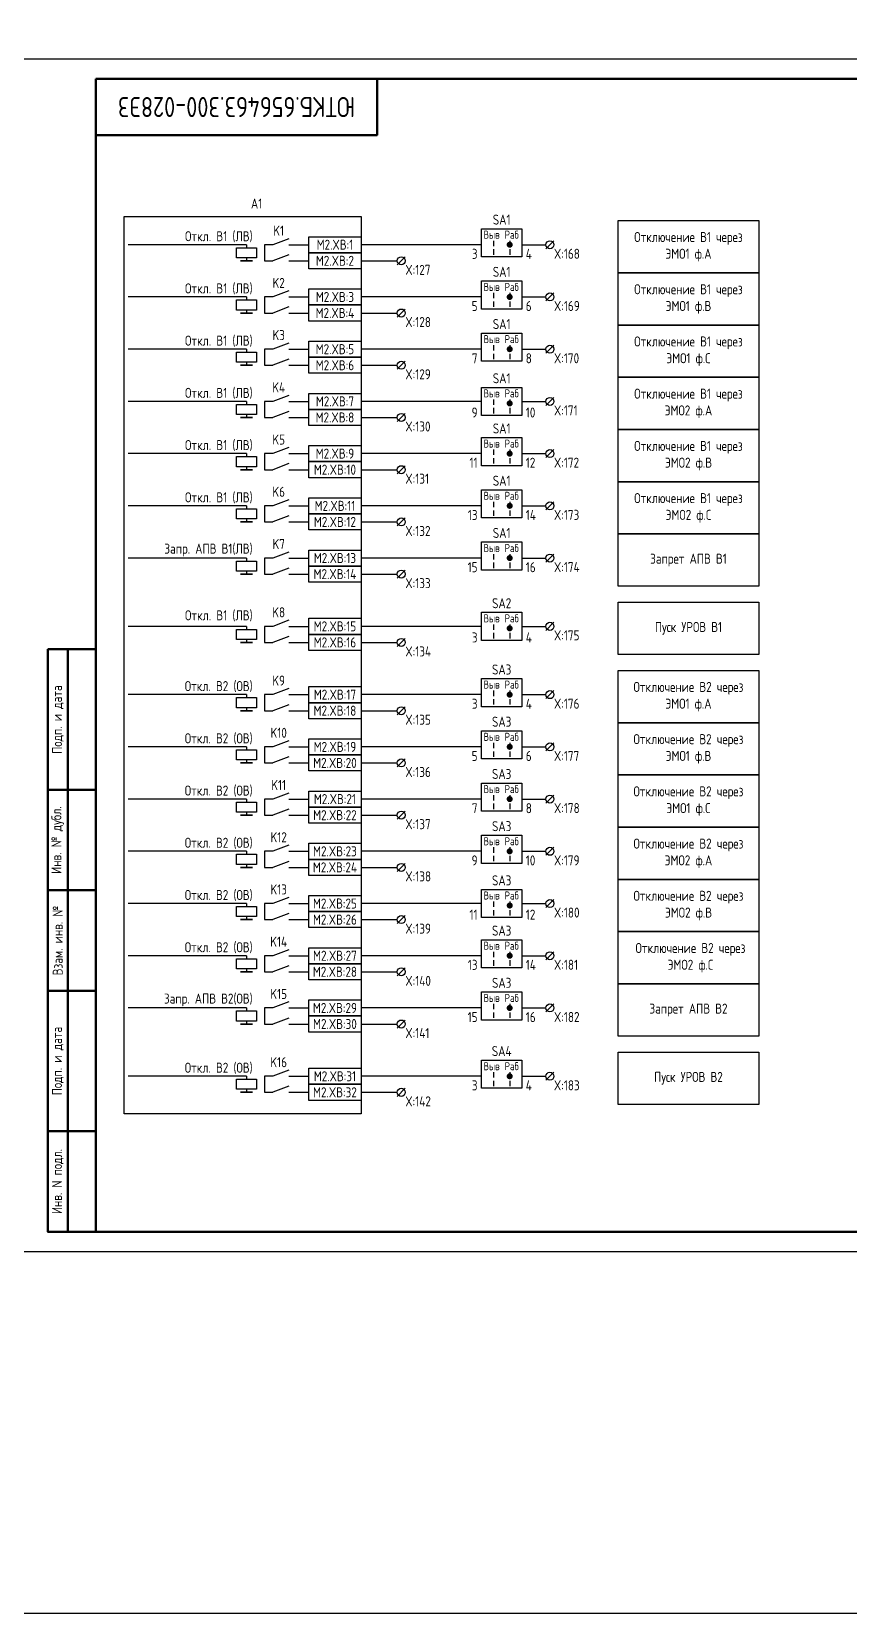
# Model space of a CAD drawing. Header units: millimetres. Extents: x -1117 to 4572, y -90 to 586.
# Drawn here: x 1684 to 1887.5, y -90 to 303.8 of the extents above; entities that cross this region are included whole.
import ezdxf

# ---------------------------------------------------------------- set-up
doc = ezdxf.new("R2010")
doc.units = ezdxf.units.MM
doc.styles.add('Gost_type_A', font='GOST_A.TTF')

# ---------------------------------------------------------------- blocks, each defined once
blk = doc.blocks.new('Штамп угловой верхний')
at = {"lineweight": 50}
blk.add_lwpolyline([(0, 0), (70, 0), (70, -14), (0, -14)], close=True, dxfattribs=at)
blk = doc.blocks.new('Формат_А3')
blk.add_lwpolyline([(-420, 297), (0, 297), (0, 0), (-420, 0)], close=True)
at = {"lineweight": 50}
blk.add_lwpolyline([(-400, 292), (-5, 292), (-5, 5), (-400, 5)], close=True, dxfattribs=at)
blk = doc.blocks.new('Штамп левый нижний')
at = {"lineweight": 50}
for points in [[(-12, 145), (-7, 145), (-7, 110), (-12, 110)], [(-7, 145), (0, 145), (0, 110), (-7, 110)], [(-12, 110), (-7, 110), (-7, 85), (-12, 85)], [(-7, 110), (0, 110), (0, 85), (-7, 85)], [(-12, 85), (-7, 85), (-7, 60), (-12, 60)], [(-7, 85), (0, 85), (0, 60), (-7, 60)], [(-12, 60), (-7, 60), (-7, 25), (-12, 25)], [(-7, 60), (0, 60), (0, 25), (-7, 25)], [(-12, 25), (-7, 25), (-7, 0), (-12, 0)], [(-7, 25), (0, 25), (0, 0), (-7, 0)]]:
    blk.add_lwpolyline(points, close=True, dxfattribs=at)
at = {"char_height": 2.5, "attachment_point": 5, "rotation": 90, "style": 'Gost_type_A'}
for s, insert, width in [('Подп. и дата', (-9.5, 127.5), 35), ('Инв. № дубл.', (-9.5, 97.5), 25), ('Взам. инв. №', (-9.5, 72.5), 25), ('Подп. и дата', (-9.5, 42.5), 35), ('Инв. N подл.', (-9.5, 12.5), 25)]:
    blk.add_mtext(s, dxfattribs=dict(at, insert=insert, width=width))
blk = doc.blocks.new('POINT')
at = {"const_width": 0.75}
blk.add_lwpolyline([(-0.375, 0, 1), (0.375, 0, 1)], format="xyb", close=True, dxfattribs=at)
blk = doc.blocks.new('Переключатель_положение')
for p, q in [((2, 1), (2, -0.34)), ((2, -1.14), (2, -2.49))]:
    blk.add_line(p, q)

msp = doc.modelspace()

# ---------------------------------------------------------------- linework, layer by layer
at = {"ltscale": 4.32}
for p, q in [((1748, 252.21), (1744, 250.71)), ((1748, 248.21), (1744, 246.71)), ((1748, 239.21), (1744, 237.71)), ((1748, 235.21), (1744, 233.71)), ((1748, 226.21), (1744, 224.71)), ((1748, 222.21), (1744, 220.71)), ((1748, 213.21), (1744, 211.71)), ((1748, 209.21), (1744, 207.71)), ((1748, 200.21), (1744, 198.71)), ((1748, 196.21), (1744, 194.71)), ((1748, 187.21), (1744, 185.71)), ((1748, 183.21), (1744, 181.71)), ((1748, 174.21), (1744, 172.71)), ((1748, 170.21), (1744, 168.71)), ((1748, 157.21), (1744, 155.71)), ((1748, 153.21), (1744, 151.71)), ((1748, 140.21), (1744, 138.71)), ((1748, 136.21), (1744, 134.71)), ((1748, 127.21), (1744, 125.71)), ((1748, 123.21), (1744, 121.71)), ((1748, 114.21), (1744, 112.71)), ((1748, 110.21), (1744, 108.71)), ((1748, 101.21), (1744, 99.71)), ((1748, 97.21), (1744, 95.71)), ((1748, 88.21), (1744, 86.71)), ((1748, 84.21), (1744, 82.71)), ((1748, 75.21), (1744, 73.71)), ((1748, 71.21), (1744, 69.71)), ((1748, 62.21), (1744, 60.71)), ((1748, 58.21), (1744, 56.71)), ((1748, 45.21), (1744, 43.71)), ((1748, 41.21), (1744, 39.71))]:
    msp.add_line(p, q, dxfattribs=at)
for p, q in [((1737.5, 250.71), (1708, 250.71)), ((1737.5, 250.71), (1737.5, 249.96)), ((1796, 250.71), (1766, 250.71)), ((1814.01, 251.71), (1812.01, 249.71)), ((1737.5, 247.46), (1737.5, 246.71)), ((1766, 246.71), (1775, 246.71)), ((1777.01, 247.71), (1775.01, 245.71)), ((1737.5, 237.71), (1708, 237.71)), ((1737.5, 237.71), (1737.5, 236.96)), ((1796, 237.71), (1766, 237.71)), ((1814.01, 238.71), (1812.01, 236.71)), ((1737.5, 234.46), (1737.5, 233.71)), ((1766, 233.71), (1775, 233.71)), ((1777.01, 234.71), (1775.01, 232.71)), ((1737.5, 224.71), (1708, 224.71)), ((1737.5, 224.71), (1737.5, 223.96)), ((1796, 224.71), (1766, 224.71)), ((1814.01, 225.71), (1812.01, 223.71)), ((1737.5, 221.46), (1737.5, 220.71)), ((1766, 220.71), (1775, 220.71)), ((1777.01, 221.71), (1775.01, 219.71)), ((1814.01, 212.71), (1812.01, 210.71)), ((1737.5, 211.71), (1708, 211.71)), ((1737.5, 211.71), (1737.5, 210.96)), ((1796, 211.71), (1766, 211.71)), ((1777.01, 208.71), (1775.01, 206.71)), ((1737.5, 208.46), (1737.5, 207.71)), ((1766, 207.71), (1775, 207.71)), ((1737.5, 198.71), (1708, 198.71)), ((1737.5, 198.71), (1737.5, 197.96)), ((1796, 198.71), (1766, 198.71)), ((1814.01, 199.71), (1812.01, 197.71)), ((1737.5, 195.46), (1737.5, 194.71)), ((1766, 194.71), (1775, 194.71)), ((1777.01, 195.71), (1775.01, 193.71)), ((1737.5, 185.71), (1708, 185.71)), ((1737.5, 185.71), (1737.5, 184.96)), ((1796, 185.71), (1766, 185.71)), ((1814.01, 186.71), (1812.01, 184.71)), ((1737.5, 182.46), (1737.5, 181.71)), ((1766, 181.71), (1775, 181.71)), ((1777.01, 182.71), (1775.01, 180.71)), ((1814.01, 173.71), (1812.01, 171.71)), ((1737.5, 172.71), (1708, 172.71)), ((1737.5, 172.71), (1737.5, 171.96)), ((1737.5, 169.46), (1737.5, 168.71)), ((1796, 172.71), (1766, 172.71)), ((1777.01, 169.71), (1775.01, 167.71)), ((1766, 168.71), (1775, 168.71)), ((1737.5, 155.71), (1708, 155.71)), ((1737.5, 155.71), (1737.5, 154.96)), ((1796, 155.71), (1766, 155.71)), ((1814.01, 156.71), (1812.01, 154.71)), ((1737.5, 152.46), (1737.5, 151.71)), ((1766, 151.71), (1775, 151.71)), ((1777.01, 152.71), (1775.01, 150.71)), ((1737.5, 138.71), (1708, 138.71)), ((1737.5, 138.71), (1737.5, 137.96)), ((1796, 138.71), (1766, 138.71)), ((1814.01, 139.71), (1812.01, 137.71)), ((1737.5, 135.46), (1737.5, 134.71)), ((1766, 134.71), (1775, 134.71)), ((1777.01, 135.71), (1775.01, 133.71)), ((1814.01, 126.71), (1812.01, 124.71)), ((1737.5, 125.71), (1708, 125.71)), ((1737.5, 125.71), (1737.5, 124.96)), ((1737.5, 122.46), (1737.5, 121.71)), ((1796, 125.71), (1766, 125.71)), ((1777.01, 122.71), (1775.01, 120.71)), ((1766, 121.71), (1775, 121.71)), ((1737.5, 112.71), (1708, 112.71)), ((1737.5, 112.71), (1737.5, 111.96)), ((1796, 112.71), (1766, 112.71)), ((1814.01, 113.71), (1812.01, 111.71)), ((1737.5, 109.46), (1737.5, 108.71)), ((1766, 108.71), (1775, 108.71)), ((1777.01, 109.71), (1775.01, 107.71)), ((1737.5, 99.71), (1708, 99.71)), ((1737.5, 99.71), (1737.5, 98.96)), ((1796, 99.71), (1766, 99.71)), ((1814.01, 100.71), (1812.01, 98.71)), ((1737.5, 96.46), (1737.5, 95.71)), ((1766, 95.71), (1775, 95.71)), ((1777.01, 96.71), (1775.01, 94.71)), ((1737.5, 86.71), (1708, 86.71)), ((1737.5, 86.71), (1737.5, 85.96)), ((1796, 86.71), (1766, 86.71)), ((1814.01, 87.71), (1812.01, 85.71)), ((1737.5, 83.46), (1737.5, 82.71)), ((1766, 82.71), (1775, 82.71)), ((1777.01, 83.71), (1775.01, 81.71)), ((1737.5, 73.71), (1708, 73.71)), ((1737.5, 73.71), (1737.5, 72.96)), ((1796, 73.71), (1766, 73.71)), ((1814.01, 74.71), (1812.01, 72.71)), ((1737.5, 70.46), (1737.5, 69.71)), ((1766, 69.71), (1775, 69.71)), ((1777.01, 70.71), (1775.01, 68.71)), ((1737.5, 60.71), (1708, 60.71)), ((1737.5, 60.71), (1737.5, 59.96)), ((1796, 60.71), (1766, 60.71)), ((1814.01, 61.71), (1812.01, 59.71)), ((1737.5, 57.46), (1737.5, 56.71)), ((1766, 56.71), (1775, 56.71)), ((1777.01, 57.71), (1775.01, 55.71)), ((1737.5, 43.71), (1708, 43.71)), ((1737.5, 43.71), (1737.5, 42.96)), ((1796, 43.71), (1766, 43.71)), ((1814, 44.71), (1812, 42.71)), ((1737.5, 40.46), (1737.5, 39.71)), ((1766, 39.71), (1775, 39.71)), ((1777, 40.71), (1775, 38.71))]:
    msp.add_line(p, q)
at = {"ltscale": 1.08}
for p, q in [((1744, 250.71), (1742, 250.71)), ((1742, 250.71), (1742, 246.71)), ((1748, 250.71), (1753, 250.71)), ((1742, 246.71), (1744, 246.71)), ((1748, 246.71), (1753, 246.71)), ((1744, 237.71), (1742, 237.71)), ((1742, 237.71), (1742, 233.71)), ((1748, 237.71), (1753, 237.71)), ((1742, 233.71), (1744, 233.71)), ((1748, 233.71), (1753, 233.71)), ((1744, 224.71), (1742, 224.71)), ((1742, 224.71), (1742, 220.71)), ((1748, 224.71), (1753, 224.71)), ((1742, 220.71), (1744, 220.71)), ((1748, 220.71), (1753, 220.71)), ((1744, 211.71), (1742, 211.71)), ((1742, 211.71), (1742, 207.71)), ((1748, 211.71), (1753, 211.71)), ((1742, 207.71), (1744, 207.71)), ((1748, 207.71), (1753, 207.71)), ((1744, 198.71), (1742, 198.71)), ((1742, 198.71), (1742, 194.71)), ((1748, 198.71), (1753, 198.71)), ((1742, 194.71), (1744, 194.71)), ((1748, 194.71), (1753, 194.71)), ((1744, 185.71), (1742, 185.71)), ((1742, 185.71), (1742, 181.71)), ((1748, 185.71), (1753, 185.71)), ((1742, 181.71), (1744, 181.71)), ((1748, 181.71), (1753, 181.71)), ((1744, 172.71), (1742, 172.71)), ((1742, 172.71), (1742, 168.71)), ((1748, 172.71), (1753, 172.71)), ((1742, 168.71), (1744, 168.71)), ((1748, 168.71), (1753, 168.71)), ((1744, 155.71), (1742, 155.71)), ((1742, 155.71), (1742, 151.71)), ((1748, 155.71), (1753, 155.71)), ((1742, 151.71), (1744, 151.71)), ((1748, 151.71), (1753, 151.71)), ((1744, 138.71), (1742, 138.71)), ((1742, 138.71), (1742, 134.71)), ((1748, 138.71), (1753, 138.71)), ((1742, 134.71), (1744, 134.71)), ((1748, 134.71), (1753, 134.71)), ((1744, 125.71), (1742, 125.71)), ((1742, 125.71), (1742, 121.71)), ((1748, 125.71), (1753, 125.71)), ((1742, 121.71), (1744, 121.71)), ((1748, 121.71), (1753, 121.71)), ((1744, 112.71), (1742, 112.71)), ((1742, 112.71), (1742, 108.71)), ((1748, 112.71), (1753, 112.71)), ((1742, 108.71), (1744, 108.71)), ((1748, 108.71), (1753, 108.71)), ((1744, 99.71), (1742, 99.71)), ((1742, 99.71), (1742, 95.71)), ((1748, 99.71), (1753, 99.71)), ((1742, 95.71), (1744, 95.71)), ((1748, 95.71), (1753, 95.71)), ((1744, 86.71), (1742, 86.71)), ((1742, 86.71), (1742, 82.71)), ((1748, 86.71), (1753, 86.71)), ((1742, 82.71), (1744, 82.71)), ((1748, 82.71), (1753, 82.71)), ((1744, 73.71), (1742, 73.71)), ((1742, 73.71), (1742, 69.71)), ((1748, 73.71), (1753, 73.71)), ((1742, 69.71), (1744, 69.71)), ((1748, 69.71), (1753, 69.71)), ((1744, 60.71), (1742, 60.71)), ((1742, 60.71), (1742, 56.71)), ((1748, 60.71), (1753, 60.71)), ((1742, 56.71), (1744, 56.71)), ((1748, 56.71), (1753, 56.71)), ((1744, 43.71), (1742, 43.71)), ((1742, 43.71), (1742, 39.71)), ((1748, 43.71), (1753, 43.71)), ((1742, 39.71), (1744, 39.71)), ((1748, 39.71), (1753, 39.71))]:
    msp.add_line(p, q, dxfattribs=at)
at = {"ltscale": 4}
for p, q in [((1806, 250.71), (1812.01, 250.71)), ((1806, 237.71), (1812.01, 237.71)), ((1806, 224.71), (1812.01, 224.71)), ((1806, 211.71), (1812.01, 211.71)), ((1806, 198.71), (1812.01, 198.71)), ((1806, 185.71), (1812.01, 185.71)), ((1806, 172.71), (1812.01, 172.71)), ((1806, 155.71), (1812.01, 155.71)), ((1806, 138.71), (1812.01, 138.71)), ((1806, 125.71), (1812.01, 125.71)), ((1806, 112.71), (1812.01, 112.71)), ((1806, 99.71), (1812.01, 99.71)), ((1806, 86.71), (1812.01, 86.71)), ((1806, 73.71), (1812.01, 73.71)), ((1806, 60.71), (1812.01, 60.71)), ((1806, 43.71), (1812, 43.71))]:
    msp.add_line(p, q, dxfattribs=at)
for points in [[(-1117.42, 586), (4572.48, 586), (4572.48, -90), (-1117.42, -90)], [(1707, 257.71), (1766, 257.71), (1766, 34.38), (1707, 34.38)], [(1830, 256.71), (1865, 256.71), (1865, 243.71), (1830, 243.71)], [(1753, 252.71), (1766, 252.71), (1766, 248.71), (1753, 248.71)], [(1796, 254.71), (1806, 254.71), (1806, 247.71), (1796, 247.71)], [(1740, 249.96), (1740, 247.46), (1735, 247.46), (1735, 249.96)], [(1753, 248.71), (1766, 248.71), (1766, 244.71), (1753, 244.71)], [(1739, 246.71), (1736, 246.71)], [(1796, 241.71), (1806, 241.71), (1806, 234.71), (1796, 234.71)], [(1830, 243.71), (1865, 243.71), (1865, 230.71), (1830, 230.71)], [(1740, 236.96), (1740, 234.46), (1735, 234.46), (1735, 236.96)], [(1753, 239.71), (1766, 239.71), (1766, 235.71), (1753, 235.71)], [(1739, 233.71), (1736, 233.71)], [(1753, 235.71), (1766, 235.71), (1766, 231.71), (1753, 231.71)], [(1796, 228.71), (1806, 228.71), (1806, 221.71), (1796, 221.71)], [(1830, 230.71), (1865, 230.71), (1865, 217.71), (1830, 217.71)], [(1753, 226.71), (1766, 226.71), (1766, 222.71), (1753, 222.71)], [(1740, 223.96), (1740, 221.46), (1735, 221.46), (1735, 223.96)], [(1739, 220.71), (1736, 220.71)], [(1753, 222.71), (1766, 222.71), (1766, 218.71), (1753, 218.71)], [(1830, 217.71), (1865, 217.71), (1865, 204.71), (1830, 204.71)], [(1753, 213.71), (1766, 213.71), (1766, 209.71), (1753, 209.71)], [(1796, 215.21), (1806, 215.21), (1806, 208.21), (1796, 208.21)], [(1740, 210.96), (1740, 208.46), (1735, 208.46), (1735, 210.96)], [(1753, 209.71), (1766, 209.71), (1766, 205.71), (1753, 205.71)], [(1739, 207.71), (1736, 207.71)], [(1796, 202.71), (1806, 202.71), (1806, 195.71), (1796, 195.71)], [(1830, 204.71), (1865, 204.71), (1865, 191.71), (1830, 191.71)], [(1740, 197.96), (1740, 195.46), (1735, 195.46), (1735, 197.96)], [(1753, 200.71), (1766, 200.71), (1766, 196.71), (1753, 196.71)], [(1739, 194.71), (1736, 194.71)], [(1753, 196.71), (1766, 196.71), (1766, 192.71), (1753, 192.71)], [(1796, 189.71), (1806, 189.71), (1806, 182.71), (1796, 182.71)], [(1830, 191.71), (1865, 191.71), (1865, 178.71), (1830, 178.71)], [(1753, 187.71), (1766, 187.71), (1766, 183.71), (1753, 183.71)], [(1740, 184.96), (1740, 182.46), (1735, 182.46), (1735, 184.96)], [(1739, 181.71), (1736, 181.71)], [(1753, 183.71), (1766, 183.71), (1766, 179.71), (1753, 179.71)], [(1830, 178.71), (1865, 178.71), (1865, 165.71), (1830, 165.71)], [(1753, 174.71), (1766, 174.71), (1766, 170.71), (1753, 170.71)], [(1796, 176.71), (1806, 176.71), (1806, 169.71), (1796, 169.71)], [(1740, 171.96), (1740, 169.46), (1735, 169.46), (1735, 171.96)], [(1753, 170.71), (1766, 170.71), (1766, 166.71), (1753, 166.71)], [(1739, 168.71), (1736, 168.71)], [(1830, 161.71), (1865, 161.71), (1865, 148.71), (1830, 148.71)], [(1753, 157.71), (1766, 157.71), (1766, 153.71), (1753, 153.71)], [(1796, 159.21), (1806, 159.21), (1806, 152.21), (1796, 152.21)], [(1740, 154.96), (1740, 152.46), (1735, 152.46), (1735, 154.96)], [(1753, 153.71), (1766, 153.71), (1766, 149.71), (1753, 149.71)], [(1739, 151.71), (1736, 151.71)], [(1796, 142.71), (1806, 142.71), (1806, 135.71), (1796, 135.71)], [(1830, 144.71), (1865, 144.71), (1865, 131.71), (1830, 131.71)], [(1740, 137.96), (1740, 135.46), (1735, 135.46), (1735, 137.96)], [(1753, 140.71), (1766, 140.71), (1766, 136.71), (1753, 136.71)], [(1739, 134.71), (1736, 134.71)], [(1753, 136.71), (1766, 136.71), (1766, 132.71), (1753, 132.71)], [(1830, 131.71), (1865, 131.71), (1865, 118.71), (1830, 118.71)], [(1753, 127.71), (1766, 127.71), (1766, 123.71), (1753, 123.71)], [(1796, 129.71), (1806, 129.71), (1806, 122.71), (1796, 122.71)], [(1740, 124.96), (1740, 122.46), (1735, 122.46), (1735, 124.96)], [(1753, 123.71), (1766, 123.71), (1766, 119.71), (1753, 119.71)], [(1739, 121.71), (1736, 121.71)], [(1830, 118.71), (1865, 118.71), (1865, 105.71), (1830, 105.71)], [(1753, 114.71), (1766, 114.71), (1766, 110.71), (1753, 110.71)], [(1796, 116.71), (1806, 116.71), (1806, 109.71), (1796, 109.71)], [(1740, 111.96), (1740, 109.46), (1735, 109.46), (1735, 111.96)], [(1753, 110.71), (1766, 110.71), (1766, 106.71), (1753, 106.71)], [(1739, 108.71), (1736, 108.71)], [(1796, 103.71), (1806, 103.71), (1806, 96.71), (1796, 96.71)], [(1830, 105.71), (1865, 105.71), (1865, 92.71), (1830, 92.71)], [(1740, 98.96), (1740, 96.46), (1735, 96.46), (1735, 98.96)], [(1753, 101.71), (1766, 101.71), (1766, 97.71), (1753, 97.71)], [(1739, 95.71), (1736, 95.71)], [(1753, 97.71), (1766, 97.71), (1766, 93.71), (1753, 93.71)], [(1830, 92.71), (1865, 92.71), (1865, 79.71), (1830, 79.71)], [(1753, 88.71), (1766, 88.71), (1766, 84.71), (1753, 84.71)], [(1796, 90.21), (1806, 90.21), (1806, 83.21), (1796, 83.21)], [(1740, 85.96), (1740, 83.46), (1735, 83.46), (1735, 85.96)], [(1739, 82.71), (1736, 82.71)], [(1753, 84.71), (1766, 84.71), (1766, 80.71), (1753, 80.71)], [(1830, 79.71), (1865, 79.71), (1865, 66.71), (1830, 66.71)], [(1753, 75.71), (1766, 75.71), (1766, 71.71), (1753, 71.71)], [(1796, 77.71), (1806, 77.71), (1806, 70.71), (1796, 70.71)], [(1740, 72.96), (1740, 70.46), (1735, 70.46), (1735, 72.96)], [(1753, 71.71), (1766, 71.71), (1766, 67.71), (1753, 67.71)], [(1739, 69.71), (1736, 69.71)], [(1796, 64.71), (1806, 64.71), (1806, 57.71), (1796, 57.71)], [(1830, 66.71), (1865, 66.71), (1865, 53.71), (1830, 53.71)], [(1740, 59.96), (1740, 57.46), (1735, 57.46), (1735, 59.96)], [(1753, 62.71), (1766, 62.71), (1766, 58.71), (1753, 58.71)], [(1739, 56.71), (1736, 56.71)], [(1753, 58.71), (1766, 58.71), (1766, 54.71), (1753, 54.71)], [(1796, 47.71), (1806, 47.71), (1806, 40.71), (1796, 40.71)], [(1830, 49.71), (1865, 49.71), (1865, 36.71), (1830, 36.71)], [(1753, 45.71), (1766, 45.71), (1766, 41.71), (1753, 41.71)], [(1740, 42.96), (1740, 40.46), (1735, 40.46), (1735, 42.96)], [(1739, 39.71), (1736, 39.71)], [(1753, 41.71), (1766, 41.71), (1766, 37.71), (1753, 37.71)]]:
    msp.add_lwpolyline(points, close=True)
for centre in [(1813.01, 250.71), (1776.01, 246.71), (1813.01, 237.71), (1776.01, 233.71), (1813.01, 224.71), (1776.01, 220.71), (1813.01, 211.71), (1776.01, 207.71), (1813.01, 198.71), (1776.01, 194.71), (1813.01, 185.71), (1776.01, 181.71), (1813.01, 172.71), (1776.01, 168.71), (1813.01, 155.71), (1776.01, 151.71), (1813.01, 138.71), (1776.01, 134.71), (1813.01, 125.71), (1776.01, 121.71), (1813.01, 112.71), (1776.01, 108.71), (1813.01, 99.71), (1776.01, 95.71), (1813.01, 86.71), (1776.01, 82.71), (1813.01, 73.71), (1776.01, 69.71), (1813.01, 60.71), (1776.01, 56.71), (1813, 43.71), (1776, 39.71)]:
    msp.add_circle(centre, 1)

# ---------------------------------------------------------------- block references
at = {"color": 1}
for name, p in [('Формат_А3', (2100, 0)), ('Штамп левый нижний', (1700, 5))]:
    msp.add_blockref(name, p, dxfattribs=at)
for name, p in [('Штамп угловой верхний', (1700, 292)), ('Переключатель_положение', (1797, 250.71)), ('POINT', (1803, 250.71)), ('Переключатель_положение', (1801, 250.71)), ('Переключатель_положение', (1797, 237.71)), ('POINT', (1803, 237.71)), ('Переключатель_положение', (1801, 237.71)), ('Переключатель_положение', (1797, 224.71)), ('POINT', (1803, 224.71)), ('Переключатель_положение', (1801, 224.71)), ('Переключатель_положение', (1797, 211.21)), ('POINT', (1803, 211.21)), ('Переключатель_положение', (1801, 211.21)), ('Переключатель_положение', (1797, 198.71)), ('POINT', (1803, 198.71)), ('Переключатель_положение', (1801, 198.71)), ('Переключатель_положение', (1797, 185.71)), ('POINT', (1803, 185.71)), ('Переключатель_положение', (1801, 185.71)), ('Переключатель_положение', (1797, 172.71)), ('POINT', (1803, 172.71)), ('Переключатель_положение', (1801, 172.71)), ('Переключатель_положение', (1797, 155.21)), ('POINT', (1803, 155.21)), ('Переключатель_положение', (1801, 155.21)), ('Переключатель_положение', (1797, 138.71)), ('POINT', (1803, 138.71)), ('Переключатель_положение', (1801, 138.71)), ('Переключатель_положение', (1797, 125.71)), ('POINT', (1803, 125.71)), ('Переключатель_положение', (1801, 125.71)), ('Переключатель_положение', (1797, 112.71)), ('POINT', (1803, 112.71)), ('Переключатель_положение', (1801, 112.71)), ('Переключатель_положение', (1797, 99.71)), ('POINT', (1803, 99.71)), ('Переключатель_положение', (1801, 99.71)), ('Переключатель_положение', (1797, 86.21)), ('POINT', (1803, 86.21)), ('Переключатель_положение', (1801, 86.21)), ('Переключатель_положение', (1797, 73.71)), ('POINT', (1803, 73.71)), ('Переключатель_положение', (1801, 73.71)), ('Переключатель_положение', (1797, 60.71)), ('POINT', (1803, 60.71)), ('Переключатель_положение', (1801, 60.71)), ('Переключатель_положение', (1797, 43.71)), ('POINT', (1803, 43.71)), ('Переключатель_положение', (1801, 43.71))]:
    msp.add_blockref(name, p)

# ---------------------------------------------------------------- texts
at = {"insert": (1735, 285), "char_height": 5, "width": 70, "attachment_point": 5, "rotation": 180, "style": 'Gost_type_A'}
msp.add_mtext('ЮТКБ.656463.300-028Э3', dxfattribs=at)
at = {"char_height": 2.5, "line_spacing_factor": 0.9, "style": 'Gost_type_A'}
for s, insert, width, attachment_point in [('A1', (1740, 259.71), 66, 8), ('X:168', (1814.01, 249.71), 8, 1), ('X:127', (1777.01, 245.71), 8, 1), ('X:169', (1814.01, 236.71), 8, 1), ('X:128', (1777.01, 232.71), 8, 1), ('X:170', (1814.01, 223.71), 8, 1), ('X:129', (1777.01, 219.71), 8, 1), ('X:171', (1814.01, 210.71), 8, 1), ('X:130', (1777.01, 206.71), 8, 1), ('X:172', (1814.01, 197.71), 8, 1), ('X:131', (1777.01, 193.71), 8, 1), ('X:173', (1814.01, 184.71), 8, 1), ('X:132', (1777.01, 180.71), 8, 1), ('X:174', (1814.01, 171.71), 8, 1), ('X:133', (1777.01, 167.71), 8, 1), ('X:175', (1814.01, 154.71), 8, 1), ('X:134', (1777.01, 150.71), 8, 1), ('X:176', (1814.01, 137.71), 8, 1), ('X:135', (1777.01, 133.71), 8, 1), ('X:177', (1814.01, 124.71), 8, 1), ('X:136', (1777.01, 120.71), 8, 1), ('X:178', (1814.01, 111.71), 8, 1), ('X:137', (1777.01, 107.71), 8, 1), ('X:179', (1814.01, 98.71), 8, 1), ('X:138', (1777.01, 94.71), 8, 1), ('X:180', (1814.01, 85.71), 8, 1), ('X:139', (1777.01, 81.71), 8, 1), ('X:181', (1814.01, 72.71), 8, 1), ('X:140', (1777.01, 68.71), 8, 1), ('X:182', (1814.01, 59.71), 8, 1), ('X:141', (1777.01, 55.71), 8, 1), ('X:183', (1814, 42.71), 8, 1), ('X:142', (1777, 38.71), 8, 1)]:
    msp.add_mtext(s, dxfattribs=dict(at, insert=insert, width=width, attachment_point=attachment_point))
at = {"style": 'Gost_type_A'}
for s, insert, char_height, width, attachment_point in [('SA1', (1801, 255.71), 2.5, 10, 8), ('Откл. B1 (ЛВ) ', (1739, 252.71), 2.5, 29.2039, 6), ('K1', (1745.5, 254.21), 2.5, 5, 5), ('Выв', (1798.5, 253.21), 2, 5, 5), ('Раб', (1803.5, 253.21), 2, 5, 5), ('Отключение В1 через \\PЭМО1 ф.А', (1847.5, 250.21), 2.5, 34.9988, 5), ('M2.XВ:1', (1759.5, 250.71), 2.5, 13, 5), ('3', (1795, 249.69), 2.5, 5, 3), ('4', (1807, 249.69), 2.5, 5, 1), ('M2.XВ:2', (1759.5, 246.71), 2.5, 13, 5), ('SA1', (1801, 242.71), 2.5, 10, 8), ('Откл. B1 (ЛВ) ', (1739, 239.71), 2.5, 31.0015, 6), ('K2', (1745.5, 241.21), 2.5, 5, 5), ('Выв', (1798.5, 240.21), 2, 5, 5), ('Раб', (1803.5, 240.21), 2, 5, 5), ('Отключение В1 через \\PЭМО1 ф.В', (1847.5, 237.21), 2.5, 34.9988, 5), ('M2.XВ:3', (1759.5, 237.71), 2.5, 13, 5), ('5', (1795, 236.69), 2.5, 5, 3), ('6', (1807, 236.69), 2.5, 5, 1), ('M2.XВ:4', (1759.5, 233.71), 2.5, 13, 5), ('K3', (1745.5, 228.21), 2.5, 5, 5), ('SA1', (1801, 229.71), 2.5, 10, 8), ('Откл. B1 (ЛВ) ', (1739, 226.71), 2.5, 31.0015, 6), ('M2.XВ:5', (1759.5, 224.71), 2.5, 13, 5), ('Выв', (1798.5, 227.21), 2, 5, 5), ('Раб', (1803.5, 227.21), 2, 5, 5), ('Отключение В1 через \\PЭМО1 ф.С', (1847.5, 224.21), 2.5, 34.9988, 5), ('M2.XВ:6', (1759.5, 220.71), 2.5, 13, 5), ('7', (1795, 223.69), 2.5, 5, 3), ('8', (1807, 223.69), 2.5, 5, 1), ('SA1', (1801, 216.21), 2.5, 10, 8), ('  Откл. B1 (ЛВ) ', (1739, 213.71), 2.5, 31.0015, 6), ('K4', (1745.5, 215.21), 2.5, 5, 5), ('M2.XВ:7', (1759.5, 211.71), 2.5, 13, 5), ('Выв', (1798.5, 213.71), 2, 5, 5), ('Раб', (1803.5, 213.71), 2, 5, 5), ('Отключение В1 через \\PЭМО2 ф.А', (1847.5, 211.21), 2.5, 34.9988, 5), ('M2.XВ:8', (1759.5, 207.71), 2.5, 13, 5), ('9', (1795, 210.19), 2.5, 5, 3), ('10', (1807, 210.19), 2.5, 5, 1), ('SA1', (1801, 203.71), 2.5, 10, 8), ('  Откл. B1 (ЛВ) ', (1739, 200.71), 2.5, 31.0015, 6), ('K5', (1745.5, 202.21), 2.5, 5, 5), ('Выв', (1798.5, 201.21), 2, 5, 5), ('Раб', (1803.5, 201.21), 2, 5, 5), ('Отключение В1 через \\PЭМО2 ф.В', (1847.5, 198.21), 2.5, 34.9988, 5), ('M2.XВ:9', (1759.5, 198.71), 2.5, 13, 5), ('11', (1795, 197.69), 2.5, 5, 3), ('12', (1807, 197.69), 2.5, 5, 1), ('M2.XВ:10', (1759.5, 194.71), 2.5, 13, 5), ('SA1', (1801, 190.71), 2.5, 10, 8), ('Откл. B1 (ЛВ)     ', (1739, 187.71), 2.5, 31.0015, 6), ('K6', (1745.5, 189.21), 2.5, 5, 5), ('Выв', (1798.5, 188.21), 2, 5, 5), ('Раб', (1803.5, 188.21), 2, 5, 5), ('M2.XВ:11', (1759.5, 185.71), 2.5, 13, 5), ('Отключение В1 через \\PЭМО2 ф.С', (1847.5, 185.21), 2.5, 34.9988, 5), ('M2.XВ:12', (1759.5, 181.71), 2.5, 13, 5), ('13', (1795, 184.69), 2.5, 5, 3), ('14', (1807, 184.69), 2.5, 5, 1), ('K7', (1745.5, 176.21), 2.5, 5, 5), ('SA1', (1801, 177.71), 2.5, 10, 8), ('Запр. АПВ В1(ЛВ)', (1739, 174.71), 2.5, 31.0015, 6), ('M2.XВ:13', (1759.5, 172.71), 2.5, 13, 5), ('Выв', (1798.5, 175.21), 2, 5, 5), ('Раб', (1803.5, 175.21), 2, 5, 5), ('Запрет АПВ В1', (1847.5, 172.21), 2.5, 34.9988, 5), ('M2.XВ:14', (1759.5, 168.71), 2.5, 13, 5), ('15', (1795, 171.69), 2.5, 5, 3), ('16', (1807, 171.69), 2.5, 5, 1), ('SA2', (1801, 160.21), 2.5, 10, 8), ('Откл. B1 (ЛВ) ', (1739, 158.33), 2.5, 31.0015, 6), ('K8', (1745.5, 159.21), 2.5, 5, 5), ('Выв', (1798.5, 157.71), 2, 5, 5), ('Раб', (1803.5, 157.71), 2, 5, 5), ('M2.XВ:15', (1759.5, 155.71), 2.5, 13, 5), ('3', (1795, 154.19), 2.5, 5, 3), ('4', (1807, 154.19), 2.5, 5, 1), ('Пуск УРОВ В1', (1847.5, 155.21), 2.5, 34.9988, 5), ('M2.XВ:16', (1759.5, 151.71), 2.5, 13, 5), ('SA3', (1801, 143.71), 2.5, 10, 8), (' Откл. В2 (ОВ)', (1739, 140.71), 2.5, 31.0015, 6), ('K9', (1745.5, 142.21), 2.5, 5, 5), ('Выв', (1798.5, 141.21), 2, 5, 5), ('Раб', (1803.5, 141.21), 2, 5, 5), ('Отключение В2 через \\PЭМО1 ф.А', (1847.5, 138.21), 2.5, 34.9988, 5), ('M2.XВ:17', (1759.5, 138.71), 2.5, 13, 5), ('M2.XВ:18', (1759.5, 134.71), 2.5, 13, 5), ('3', (1795, 137.69), 2.5, 5, 3), ('4', (1807, 137.69), 2.5, 5, 1), ('K10', (1745.5, 129.21), 2.5, 5, 5), ('SA3', (1801, 130.71), 2.5, 10, 8), ('Откл. В2 (ОВ)', (1739, 127.71), 2.5, 31.0015, 6), ('M2.XВ:19', (1759.5, 125.71), 2.5, 13, 5), ('Выв', (1798.5, 128.21), 2, 5, 5), ('Раб', (1803.5, 128.21), 2, 5, 5), ('Отключение В2 через \\PЭМО1 ф.В', (1847.5, 125.21), 2.5, 34.9988, 5), ('M2.XВ:20', (1759.5, 121.71), 2.5, 13, 5), ('5', (1795, 124.69), 2.5, 5, 3), ('6', (1807, 124.69), 2.5, 5, 1), ('SA3', (1801, 117.71), 2.5, 10, 8), ('Откл. В2 (ОВ)', (1739, 114.71), 2.5, 31.0015, 6), ('K11', (1745.5, 116.21), 2.5, 5, 5), ('Выв', (1798.5, 115.21), 2, 5, 5), ('Раб', (1803.5, 115.21), 2, 5, 5), ('Отключение В2 через \\PЭМО1 ф.С', (1847.5, 112.21), 2.5, 34.9988, 5), ('M2.XВ:21', (1759.5, 112.71), 2.5, 13, 5), ('7', (1795, 111.69), 2.5, 5, 3), ('8', (1807, 111.69), 2.5, 5, 1), ('M2.XВ:22', (1759.5, 108.71), 2.5, 13, 5), ('SA3', (1801, 104.71), 2.5, 10, 8), ('Откл. В2 (ОВ)', (1739, 101.71), 2.5, 31.0015, 6), ('K12', (1745.5, 103.21), 2.5, 5, 5), ('Выв', (1798.5, 102.21), 2, 5, 5), ('Раб', (1803.5, 102.21), 2, 5, 5), ('Отключение В2 через \\PЭМО2 ф.А', (1847.5, 99.21), 2.5, 34.9988, 5), ('M2.XВ:23', (1759.5, 99.71), 2.5, 13, 5), ('9', (1795, 98.69), 2.5, 5, 3), ('10', (1807, 98.69), 2.5, 5, 1), ('M2.XВ:24', (1759.5, 95.71), 2.5, 13, 5), ('K13', (1745.5, 90.21), 2.5, 5, 5), ('SA3', (1801, 91.21), 2.5, 10, 8), ('Откл. В2 (ОВ)', (1739, 88.71), 2.5, 31.0015, 6), ('M2.XВ:25', (1759.5, 86.71), 2.5, 13, 5), ('Выв', (1798.5, 88.71), 2, 5, 5), ('Раб', (1803.5, 88.71), 2, 5, 5), ('Отключение В2 через \\PЭМО2 ф.В', (1847.5, 86.21), 2.5, 34.9988, 5), ('M2.XВ:26', (1759.5, 82.71), 2.5, 13, 5), ('11', (1795, 85.19), 2.5, 5, 3), ('12', (1807, 85.19), 2.5, 5, 1), ('SA3', (1801, 78.71), 2.5, 10, 8), ('Откл. В2 (ОВ)', (1739, 75.71), 2.5, 31.0015, 6), ('K14', (1745.5, 77.21), 2.5, 5, 5), ('M2.XВ:27', (1759.5, 73.71), 2.5, 13, 5), ('Выв', (1798.5, 76.21), 2, 5, 5), ('Раб', (1803.5, 76.21), 2, 5, 5), ('Отключение В2 через \\PЭМО2 ф.С', (1848, 73.21), 2.5, 35.9988, 5), ('M2.XВ:28', (1759.5, 69.71), 2.5, 13, 5), ('13', (1795, 72.69), 2.5, 5, 3), ('14', (1807, 72.69), 2.5, 5, 1), ('SA3', (1801, 65.71), 2.5, 10, 8), ('Запр. АПВ В2(ОВ)', (1739, 62.71), 2.5, 31.0015, 6), ('K15', (1745.5, 64.21), 2.5, 5, 5), ('Выв', (1798.5, 63.21), 2, 5, 5), ('Раб', (1803.5, 63.21), 2, 5, 5), ('M2.XВ:29', (1759.5, 60.71), 2.5, 13, 5), ('15', (1795, 59.69), 2.5, 5, 3), ('16', (1807, 59.69), 2.5, 5, 1), ('Запрет АПВ В2', (1847.5, 60.21), 2.5, 34.9988, 5), ('M2.XВ:30', (1759.5, 56.71), 2.5, 13, 5), ('SA4', (1801, 48.71), 2.5, 10, 8), ('Откл. В2 (ОВ)', (1739, 45.71), 2.5, 31.0015, 6), ('K16', (1745.5, 47.21), 2.5, 5, 5), ('M2.XВ:31', (1759.5, 43.71), 2.5, 13, 5), ('Выв', (1798.5, 46.21), 2, 5, 5), ('Раб', (1803.5, 46.21), 2, 5, 5), ('Пуск УРОВ В2', (1847.5, 43.21), 2.5, 34.9988, 5), ('M2.XВ:32', (1759.5, 39.71), 2.5, 13, 5), ('3', (1795, 42.69), 2.5, 5, 3), ('4', (1807, 42.69), 2.5, 5, 1)]:
    msp.add_mtext(s, dxfattribs=dict(at, insert=insert, char_height=char_height, width=width, attachment_point=attachment_point))

doc.saveas('drawing.dxf')
